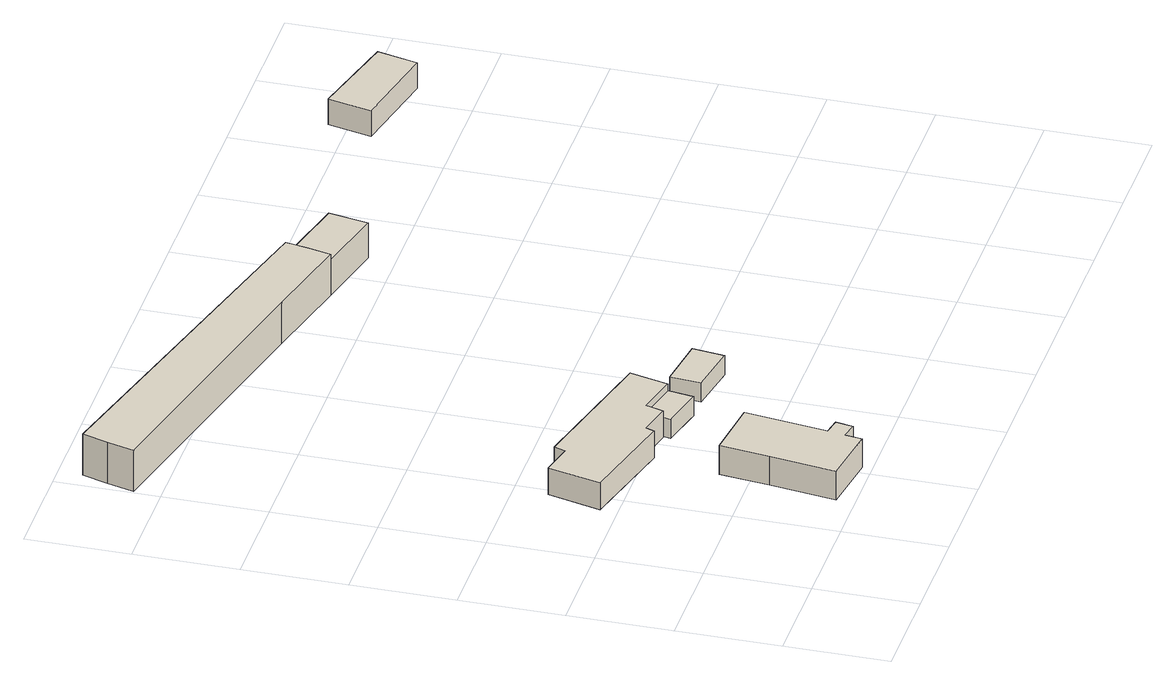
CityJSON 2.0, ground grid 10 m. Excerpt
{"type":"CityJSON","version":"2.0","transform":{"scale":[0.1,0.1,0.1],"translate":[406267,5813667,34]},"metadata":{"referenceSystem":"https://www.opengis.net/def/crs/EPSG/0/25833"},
"CityObjects":{
"building1":{"type":"Building","attributes":{"Gemeindeschluessel":"11000009","BezugspunktDach":"2200","function":"31001_1010","measuredHeight":2.97,"storeysAboveGround":1},"address":[{"country":"Germany","locality":"Berlin","thoroughfareNumber":"33","thoroughfareName":"Ravensteiner Promenade"}],"geometry":[{"type":"Solid","lod":"1","boundaries":[[[[0,1,2,3,4,5,6,7,8]],[[9,10,11,12,13,14,15,16,17]],[[9,17,8,7]],[[10,9,7,6]],[[11,10,6,5]],[[12,11,5,4]],[[13,12,4,3]],[[14,13,3,2]],[[15,14,2,1]],[[16,15,1,0]],[[17,16,0,8]]]]}]},
"building2":{"type":"Building","attributes":{"Gemeindeschluessel":"11000009","BezugspunktDach":"2200","function":"31001_2000","measuredHeight":2.8,"storeysAboveGround":1},"address":[{"country":"Germany","locality":"Berlin","thoroughfareNumber":"33 (1)","thoroughfareName":"Ravensteiner Promenade"}],"geometry":[{"type":"Solid","lod":"1","boundaries":[[[[18,19,20,21,22,23,24,25,26,27]],[[28,29,30,31,32,33,34,35,36,37]],[[28,37,27,26]],[[29,28,26,25]],[[30,29,25,24]],[[31,30,24,23]],[[32,31,23,22]],[[33,32,22,21]],[[34,33,21,20]],[[35,34,20,19]],[[36,35,19,18]],[[37,36,18,27]]]]}]},
"building3":{"type":"Building","attributes":{"Gemeindeschluessel":"11000009","BezugspunktDach":"2200","function":"51009_1610","measuredHeight":2.02,"storeysAboveGround":0},"address":[{"country":"Germany","locality":"Berlin"}],"geometry":[{"type":"Solid","lod":"1","boundaries":[[[[38,39,40,41,42]],[[43,44,45,46,47]],[[43,47,42,41]],[[44,43,41,40]],[[45,44,40,39]],[[46,45,39,38]],[[47,46,38,42]]]]}]},
"building4":{"type":"Building","attributes":{"Gemeindeschluessel":"11000009","BezugspunktDach":"2200","function":"31001_2000","measuredHeight":2,"storeysAboveGround":1},"address":[{"country":"Germany","locality":"Berlin","thoroughfareNumber":"33 (2)","thoroughfareName":"Ravensteiner Promenade"}],"geometry":[{"type":"Solid","lod":"1","boundaries":[[[[48,49,50,51]],[[52,53,54,55]],[[52,55,51,50]],[[53,52,50,49]],[[54,53,49,48]],[[55,54,48,51]]]]}]},
"building5":{"type":"Building","attributes":{"Gemeindeschluessel":"11000009","function":"31001_2000"},"address":[{"country":"Germany","locality":"Berlin","thoroughfareNumber":"30 (2)","thoroughfareName":"Ravensteiner Promenade"}],"children":["building5-1","building5-2"]},
"building5-1":{"type":"BuildingPart","attributes":{"BezugspunktDach":"2200","measuredHeight":4.53,"storeysAboveGround":1},"parents":["building5"],"geometry":[{"type":"MultiSurface","lod":"1","boundaries":[[[56,57,58,59,60,61,62,63]],[[64,65,66,67,68,69,70,71]],[[64,71,63,62]],[[65,64,62,61]],[[66,65,61,60]],[[67,66,60,59]],[[72,73,59,58]],[[69,74,72,68,58,57]],[[70,69,57,56]],[[71,70,56,63]],[[68,67,73,72]],[[75,68,72,74,69]]]}]},
"building5-2":{"type":"BuildingPart","attributes":{"BezugspunktDach":"2200","measuredHeight":3.77,"storeysAboveGround":1},"parents":["building5"],"geometry":[{"type":"MultiSurface","lod":"1","boundaries":[[[76,77,73,74]],[[67,78,79,69]],[[78,67,73,77]],[[79,78,77,76]],[[69,79,76,74]],[[68,72,73,67]],[[74,72,68,69]]]}]},
"building6":{"type":"Building","attributes":{"Gemeindeschluessel":"11000009","BezugspunktDach":"2200","function":"31001_2724","measuredHeight":2.75,"storeysAboveGround":1},"address":[{"country":"Germany","locality":"Berlin","thoroughfareNumber":"30 (5)","thoroughfareName":"Ravensteiner Promenade"}],"geometry":[{"type":"Solid","lod":"1","boundaries":[[[[80,81,82,83]],[[84,85,86,87]],[[84,87,83,82]],[[85,84,82,81]],[[86,85,81,80]],[[87,86,80,83]]]]}]}
},
"vertices":[
[207,9,38],[209,25,38],[225,22,38],[228,39,38],[212,42,38],[223,122,38],[163,129,38],[157,81,38],[148,17,38],[157,81,8],[163,129,8],[223,122,8],[212,42,8],[228,39,8],[225,22,8],[209,25,8],[207,9,8],[148,17,8],
[167,190,41],[170,198,41],[202,191,41],[207,208,41],[247,199,41],[256,236,41],[118,269,41],[114,258,41],[83,265,41],[70,214,41],[83,265,13],[114,258,13],[118,269,13],[256,236,13],[247,199,13],[207,208,13],[202,191,13],[170,198,13],[167,190,13],[70,214,13],
[243,174,34],[247,199,34],[207,208,34],[202,191,34],[201,184,34],[202,191,14],[207,208,14],[247,199,14],[243,174,14],[201,184,14],
[320,166,32],[324,197,32],[273,204,32],[270,174,32],[273,204,12],[324,197,12],[320,166,12],[270,174,12],
[278,563,49],[368,542,49],[373,564,49],[376,580,49],[377,586,49],[18,677,49],[10,652,49],[3,626,49],[10,652,6],[18,677,6],[377,586,6],[376,580,6],[373,564,6],[368,542,6],[278,563,6],[3,626,6],[373,564,43],[376,580,43],[368,542,43],[370,553,6],
[437,526,43],[444,564,43],[444,564,6],[437,526,6],
[723,557,34],[732,596,34],[644,618,34],[634,576,34],[644,618,7],[732,596,7],[723,557,7],[634,576,7]
]}
